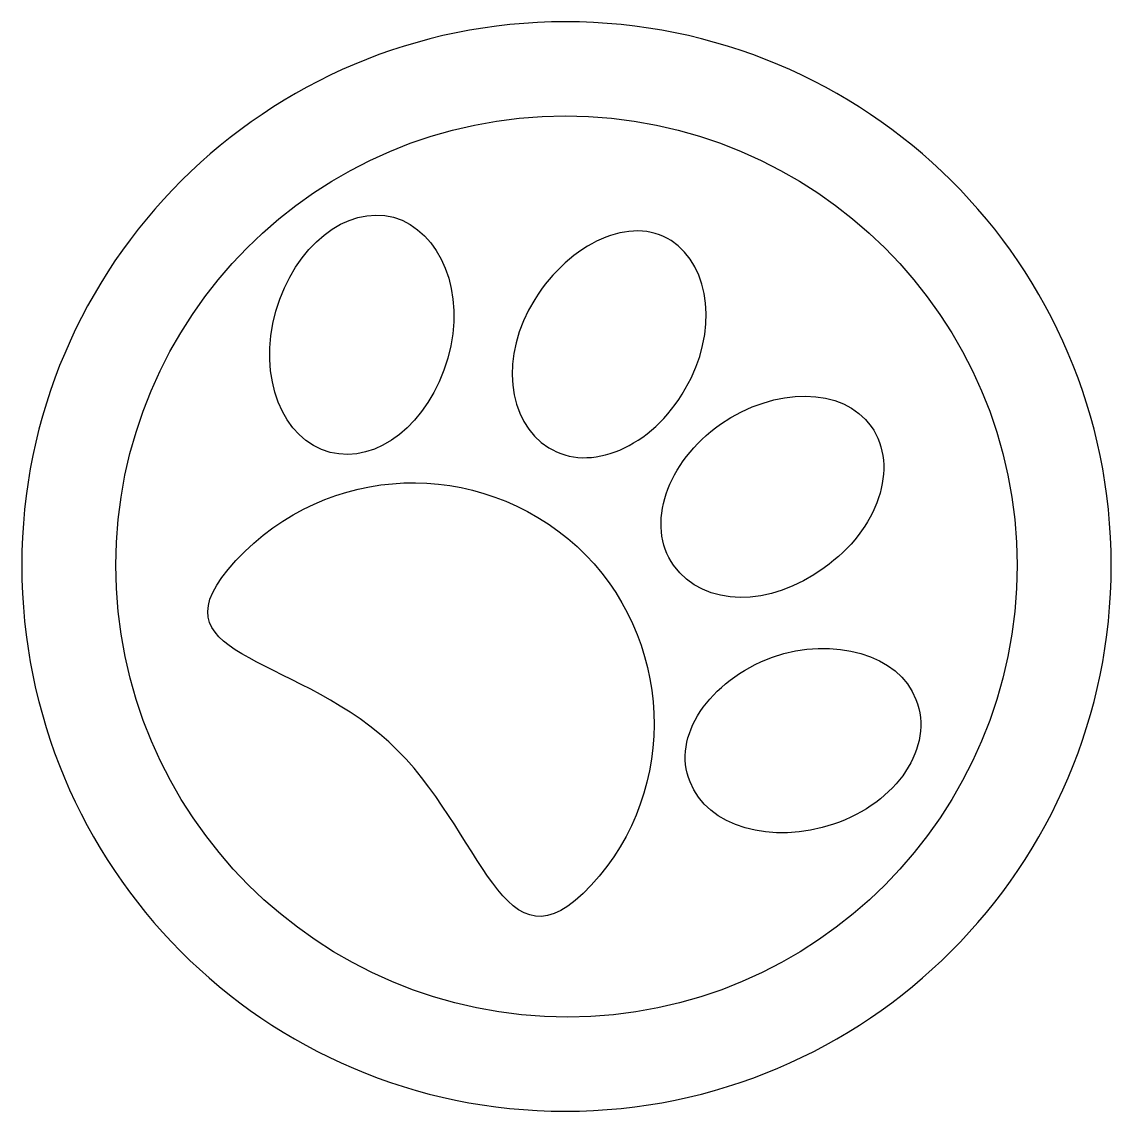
# Model space of a CAD drawing. Header units: centimetres. Extents: x -7.8 to 7.8, y -7.8 to 7.8.
import ezdxf

# ---------------------------------------------------------------- set-up
doc = ezdxf.new("R2010")
doc.units = ezdxf.units.CM
doc.header["$MEASUREMENT"] = 0
doc.layers.add('Layer 1', color=7, linetype='Continuous')

msp = doc.modelspace()

# ---------------------------------------------------------------- linework, layer by layer
at = {"layer": 'Layer 1'}
for points in [[(7.80951, 0.01687), (7.80951, -4.3011), (4.30113, -7.8095), (-0.01684, -7.8095), (-0.01684, -7.8095), (-4.33481, -7.8095), (-7.80951, -4.30113), (-7.80951, 0.01687), (-7.80951, 0.01687), (-7.80951, 4.33487), (-4.30111, 7.80951), (-0.01687, 7.80951), (-0.01687, 7.80951), (4.30113, 7.80951), (7.80951, 4.33487), (7.80951, 0.01687)], [(6.46013, 0.01687), (6.46013, 3.55898), (3.559, 6.46013), (-0.01687, 6.46013), (-0.01687, 6.46013), (-3.59271, 6.46013), (-6.46013, 3.55898), (-6.46013, 0.01687), (-6.46013, 0.01687), (-6.46013, -3.55895), (-3.55897, -6.46013), (0.01687, -6.46013), (0.01687, -6.46013), (3.559, -6.46013), (6.46013, -3.55898), (6.46013, 0.01687)], [(-3.3903, 1.63612), (-2.71561, 1.46745), (-1.97346, 2.04093), (-1.70358, 2.9855), (-1.70358, 2.9855), (-1.4337, 3.93006), (-1.80478, 4.80716), (-2.47947, 5.00956), (-2.47947, 5.00956), (-3.15416, 5.17823), (-3.89631, 4.60475), (-4.16619, 3.66018), (-4.16619, 3.66018), (-4.43607, 2.71562), (-4.06499, 1.80479), (-3.3903, 1.63612)], [(1.70361, 2.54695), (1.23128, 1.70359), (0.3205, 1.33251), (-0.25301, 1.70359), (-0.25301, 1.70359), (-0.86023, 2.07467), (-0.96143, 3.01923), (-0.45542, 3.82886), (-0.45542, 3.82886), (0.0506, 4.63849), (0.92766, 5.0433), (1.50117, 4.67222), (1.50117, 4.67222), (2.07466, 4.30113), (2.17589, 3.35657), (1.70361, 2.54695)], [(3.69394, -0.01687), (4.4698, 0.52288), (4.77341, 1.43371), (4.36863, 2.00719), (4.36863, 2.00719), (3.96379, 2.58067), (2.98552, 2.58067), (2.20963, 2.04092), (2.20963, 2.04092), (1.43371, 1.50117), (1.1301, 0.59034), (1.53494, 0.01686), (1.53494, 0.01686), (1.97346, -0.59035), (2.91802, -0.59035), (3.69394, -0.01687)], [(-4.73968, 0.08434), (-6.02156, -1.29877), (-3.96376, -1.2313), (-2.54695, -2.51321), (-2.54695, -2.51321), (-1.16384, -3.79509), (-0.9277, -5.95412), (0.35423, -4.57098), (0.35423, -4.57098), (1.63611, -3.1879), (1.53493, -0.99516), (0.15182, 0.28677), (0.15182, 0.28677), (-1.26501, 1.56865), (-3.42404, 1.50118), (-4.73968, 0.08434)], [(5.00955, -1.90599), (4.77338, -1.26501), (3.82885, -0.99516), (2.95175, -1.29877), (2.95175, -1.29877), (2.04096, -1.63612), (1.50121, -2.44574), (1.77105, -3.0867), (1.77105, -3.0867), (2.00722, -3.72765), (2.95175, -3.99753), (3.82885, -3.69392), (3.82885, -3.69392), (4.73971, -3.3903), (5.27943, -2.58068), (5.00955, -1.90599)]]:
    msp.add_open_spline(points, degree=3, knots=[0, 0, 0, 0, 0.2, 0.2, 0.2, 0.2, 0.4, 0.4, 0.4, 0.4, 0.6, 0.6, 0.6, 0.6, 1, 1, 1, 1], dxfattribs=at)

doc.saveas('drawing.dxf')
